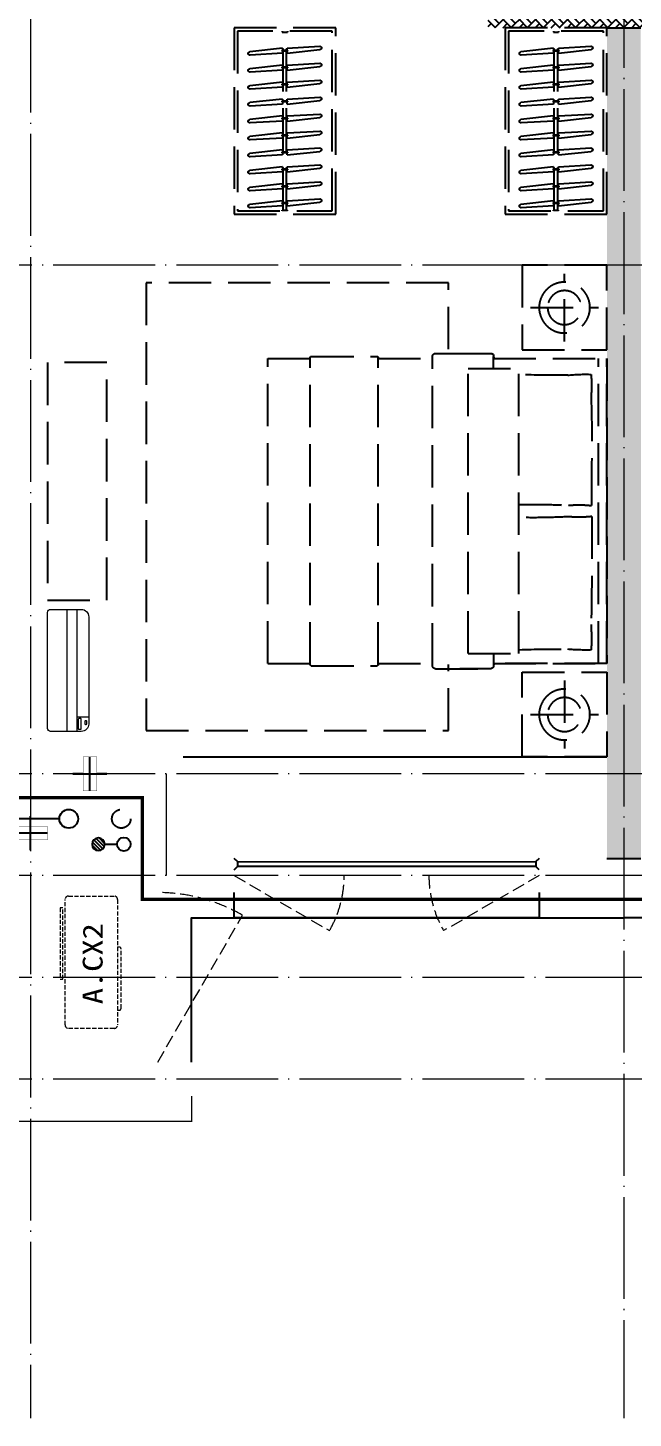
# Model space of a CAD drawing. Extents: x -518115 to 1124316, y -209821 to 1628073.
# Drawn here: x 849400 to 852972, y -178635 to -170435 of the extents above; entities that cross this region are included whole.
import ezdxf

# ---------------------------------------------------------------- set-up
doc = ezdxf.new("R2010")
doc.units = 0
doc.header["$LTSCALE"] = 1000
doc.header["$MEASUREMENT"] = 0
for name, pattern in [('A户型$0$DASH', [0.35, 0.25, -0.1]), ('DASH', [0.35, 0.25, -0.1]), ('DOTE', [2.42, 2, -0.2, 0.02, -0.2])]:
    doc.linetypes.add(name, pattern=pattern)
for name, color, linetype in [('3-栏杆1', 135, 'Continuous'), ('3.5方案汇报，与郭总、侯月琴确定户型_t8$0$2020.03.04 -1安徽标准化洋房户型(UA）_t8_t8$0$看线', 154, 'Continuous'), ('5fur', 250, 'Continuous'), ('EQUIP_地漏', 7, 'Continuous'), ('VPIPE-凝结', 150, 'Continuous'), ('VPIPE-废水', 31, 'Continuous'), ('VPIPE-雨水', 4, 'DASH'), ('保温', 6, 'Continuous'), ('机电标识类', 1, 'Continuous'), ('看线', 251, 'Continuous')]:
    doc.layers.add(name, color=color, linetype=linetype)
for name, color, linetype, lineweight in [('DOTE', 19, 'DOTE', 9), ('WINDOW', 144, 'Continuous', 15), ('平面-空调室内机', 176, 'Continuous', 9), ('平面-空调预留孔', 173, 'Continuous', 15), ('空调', 76, 'Continuous', 13)]:
    doc.layers.add(name, color=color, linetype=linetype, lineweight=lineweight)
doc.styles.add('黑体', font='')
doc.styles.get('黑体').set_extended_font_data('SimHei')
pattern_1 = [(45, (-445516.58, -596748.81), (0, 47.4157523), [100.584, -33.528]), (135, (-445492.87, -596725.102), (3e-15, 47.4157523), [100.584, -33.528])]

# ---------------------------------------------------------------- blocks, each defined once
blk = doc.blocks.new('GDGDGDSDA')
at = {"layer": 'DOTE', "linetype": 'DOTE', "ltscale": 0.3}
for p, q in [((444334.8, 376108.3), (444334.8, 359558.3)), ((440834.8, 367858.3), (440834.8, 359558.3)), ((471334.8, 366358.3), (417334.8, 366358.3)), ((471334.8, 363358.3), (417334.8, 363358.3)), ((441634.8, 363358.3), (441634.8, 362758.3)), ((471334.8, 362758.3), (417334.8, 362758.3)), ((471334.8, 362158.3), (417334.8, 362158.3)), ((471334.8, 361558.3), (417334.8, 361558.3))]:
    blk.add_line(p, q, dxfattribs=at)
blk = doc.blocks.new('FGDGDGRDGRRD')
at = {"layer": '5fur', "linetype": 'A户型$0$DASH'}
for p, q in [((419434.8, 366358.3), (419934.8, 366358.3)), ((419434.8, 365858.3), (419434.8, 366358.3)), ((419684.8, 365908.3), (419684.8, 366308.3)), ((419934.8, 366358.3), (419934.8, 365858.3)), ((420368.9, 365863.3), (420368.9, 366253.6)), ((420368.9, 366253.6), (422152.9, 366253.6)), ((422152.9, 366253.6), (422152.9, 363613.5)), ((419884.8, 366108.3), (419484.8, 366108.3)), ((419934.8, 365858.3), (419434.8, 365858.3)), ((419434.8, 365808.3, 0), (419434.8, 364008.3)), ((419434.8, 364008.3), (419434.8, 365808.3, 0)), ((420103.7, 365808.3, 0), (419434.8, 365808.3)), ((419484.8, 364008.3, 0), (419484.8, 365808.3, 0)), ((420104.6, 365825.9, 0), (420102.2, 365808.3, 0)), ((420103.7, 365748.3, 0), (420103.7, 365820.3, 0)), ((420106.6, 365832, 0), (420104.6, 365825.9, 0)), ((420113.2, 365836.9, 0), (420106.6, 365832, 0)), ((420121.7, 365838.3, 0), (420113.2, 365836.9, 0)), ((420302.6, 365838.3, 0), (420121.7, 365838.3, 0)), ((420445.7, 365838.3, 0), (420121.7, 365838.3, 0)), ((420463.7, 363996.3, 0), (420463.7, 365820.3, 0)), ((420784.8, 365808.3, 0), (420463.7, 365808.3, 0)), ((420784.8, 364002.3, 0), (420784.8, 365814.3, 0)), ((421178.8, 365820.3, 0), (420790.8, 365820.3, 0)), ((421184.8, 364002.3, 0), (421184.8, 365814.3, 0)), ((421434.8, 365808.3, 0), (421184.8, 365808.3, 0)), ((421434.8, 364008.3, 0), (421434.8, 365808.3, 0)), ((419953.7, 364068.3, 0), (419953.7, 365748.3, 0)), ((420253.7, 365748.3, 0), (419953.7, 365748.3, 0)), ((420253.7, 364068.3, 0), (420253.7, 365748.3, 0)), ((422384.8, 364383.5), (422384.8, 365783.5)), ((422384.8, 365783.5), (422734.8, 365783.5)), ((422734.8, 365783.5), (422734.8, 364383.5)), ((422734.8, 364383.5), (422384.8, 364383.5)), ((419434.8, 364008.3), (420102.3, 364008.3, 0)), ((420103.7, 364008.3, 0), (419434.8, 364008.3)), ((420253.7, 364068.3, 0), (419953.7, 364068.3, 0)), ((420102.3, 364008.3, 0), (420103.7, 363989.4, 0)), ((420103.7, 364068.3, 0), (420103.7, 363996.3, 0)), ((420368.9, 363613.5), (420368.9, 364003.3)), ((420784.8, 364008.3, 0), (420463.7, 364008.3, 0)), ((421434.8, 364008.3, 0), (421184.8, 364008.3, 0)), ((419934.8, 363958.3), (419434.8, 363958.3)), ((419434.8, 363958.3), (419434.8, 363458.3)), ((419934.8, 363458.3), (419934.8, 363958.3)), ((420103.7, 363989.4, 0), (420111.3, 363980.7, 0)), ((420111.3, 363980.7, 0), (420121.7, 363978.3, 0)), ((420121.7, 363978.3, 0), (420302.6, 363978.3, 0)), ((420445.7, 363978.3, 0), (420121.7, 363978.3, 0)), ((420302.6, 363978.3, 0), (420302.6, 363978.3, 0)), ((421178.8, 363996.3, 0), (420790.8, 363996.3, 0)), ((419684.8, 363908.3), (419684.8, 363508.3)), ((419884.8, 363708.3), (419484.8, 363708.3)), ((422152.9, 363613.5), (420368.9, 363613.5)), ((419434.8, 363458.3), (419934.8, 363458.3))]:
    blk.add_line(p, q, dxfattribs=at)
for centre, radius in [((419684.8, 366108.3), 150), ((419684.8, 366108.3), 100), ((419684.8, 363708.3), 150), ((419684.8, 363708.3), 100)]:
    blk.add_circle(centre, radius, dxfattribs=at)
for centre, radius, start, end in [((420121.7, 365820.3, 0), 18, 90, 180), ((420445.7, 365820.3, 0), 18, 0, 90), ((420790.8, 365814.3, 0), 6, 90, 180), ((421178.8, 365814.3, 0), 6, 0, 90), ((421458.5, 365647.9, 0), 1932.2, 178.02978, 182.4617), ((419559, 364561.5, 0), 1153.3, 84.6984, 91.56817), ((419747, 371327.9, 0), 5618.6, 269.16935, 272.10874), ((426651.3, 365324.7, 0), 7127.4, 178.02553, 181.06782), ((457242, 365061.5, 0), 37717.1, 179.80183, 180.18357), ((419598.8, 364283, 0), 661.8, 84.57724, 96.39291), ((419867.3, 361236.2, 0), 3711.3, 88.69421, 93.18221), ((442429.1, 364673.3, 0), 22905.3, 179.49277, 181.10137), ((419598.8, 365533.7, 0), 661.8, 263.58024, 275.42276), ((419867.3, 368580.5, 0), 3711.3, 266.81779, 271.30579), ((421458.5, 364155.4, 0), 1932.2, 177.5383, 181.97022), ((419559, 365241.8, 0), 1153.3, 268.43183, 275.3016), ((419747, 358475.5, 0), 5618.6, 87.89126, 90.83065), ((420790.8, 364002.3, 0), 6, 180, 270), ((421178.8, 364002.3, 0), 6, 270, 0), ((420121.7, 363996.3, 0), 18, 180, 270), ((420445.7, 363996.3, 0), 18, 270, 0)]:
    blk.add_arc(centre, radius, start, end, dxfattribs=at)
at = {"linetype": 'A户型$0$DASH'}
for points in [[(420034.8, 366658.6), (419434.8, 366658.6), (419434.8, 367758.3), (420034.8, 367758.3)], [(421634.8, 366658.6), (421034.8, 366658.6), (421034.8, 367758.3), (421634.8, 367758.3)]]:
    blk.add_wipeout(points, dxfattribs=at).dxf.layer = '5fur'
at = {"layer": '5fur', "linetype": 'A户型$0$DASH'}
for p, q in [((419719.6, 367738.3), (419719.6, 367733.3)), ((419724.6, 366683.6), (419724.6, 367733.3)), ((419745.1, 366683.6), (419745.1, 367733.3)), ((419750.1, 367738.3), (419750.1, 367733.3)), ((421319.6, 367738.3), (421319.6, 367733.3)), ((421324.6, 366683.6), (421324.6, 367733.3)), ((421345.1, 366683.6), (421345.1, 367733.3)), ((421350.1, 367738.3), (421350.1, 367733.3)), ((419720.5, 367608.3), (419527.8, 367629.6)), ((419720.5, 367638.3), (419529.4, 367649.5)), ((419717.5, 367621.3), (419717.5, 367625.3)), ((419717.5, 367625.3), (419752.1, 367625.3)), ((419717.5, 367621.3), (419752.1, 367621.3)), ((419720.5, 367625.3), (419720.5, 367638.3)), ((419720.5, 367608.3), (419720.5, 367621.3)), ((419749.1, 367638.3), (419749.1, 367625.3)), ((419749.1, 367638.3), (419941.8, 367617)), ((419749.1, 367621.3), (419749.1, 367608.3)), ((419749.1, 367608.3), (419940.3, 367597.1)), ((419752.1, 367625.3), (419752.1, 367621.3)), ((421320.5, 367608.3), (421127.8, 367629.6)), ((421320.5, 367638.3), (421129.4, 367649.5)), ((421317.5, 367621.3), (421317.5, 367625.3)), ((421317.5, 367625.3), (421352.1, 367625.3)), ((421317.5, 367621.3), (421352.1, 367621.3)), ((421320.5, 367625.3), (421320.5, 367638.3)), ((421320.5, 367608.3), (421320.5, 367621.3)), ((421349.1, 367638.3), (421349.1, 367625.3)), ((421349.1, 367638.3), (421541.8, 367617)), ((421349.1, 367621.3), (421349.1, 367608.3)), ((421349.1, 367608.3), (421540.3, 367597.1)), ((421352.1, 367625.3), (421352.1, 367621.3)), ((419720.5, 367508.3), (419527.8, 367529.6)), ((419720.5, 367538.3), (419529.4, 367549.5)), ((419717.5, 367521.3), (419717.5, 367525.3)), ((419717.5, 367525.3), (419752.1, 367525.3)), ((419720.5, 367525.3), (419720.5, 367538.3)), ((419749.1, 367538.3), (419749.1, 367525.3)), ((419749.1, 367538.3), (419941.8, 367517)), ((419752.1, 367525.3), (419752.1, 367521.3)), ((421320.5, 367508.3), (421127.8, 367529.6)), ((421320.5, 367538.3), (421129.4, 367549.5)), ((421317.5, 367521.3), (421317.5, 367525.3)), ((421317.5, 367525.3), (421352.1, 367525.3)), ((421320.5, 367525.3), (421320.5, 367538.3)), ((421349.1, 367538.3), (421349.1, 367525.3)), ((421349.1, 367538.3), (421541.8, 367517)), ((421352.1, 367525.3), (421352.1, 367521.3)), ((419720.5, 367438.3), (419529.4, 367449.5)), ((419717.5, 367521.3), (419752.1, 367521.3)), ((419720.5, 367508.3), (419720.5, 367521.3)), ((419749.1, 367521.3), (419749.1, 367508.3)), ((419749.1, 367508.3), (419940.3, 367497.1)), ((421320.5, 367438.3), (421129.4, 367449.5)), ((421317.5, 367521.3), (421352.1, 367521.3)), ((421320.5, 367508.3), (421320.5, 367521.3)), ((421349.1, 367521.3), (421349.1, 367508.3)), ((421349.1, 367508.3), (421540.3, 367497.1)), ((419720.5, 367408.3), (419527.8, 367429.6)), ((419717.5, 367421.3), (419717.5, 367425.3)), ((419717.5, 367425.3), (419752.1, 367425.3)), ((419717.5, 367421.3), (419752.1, 367421.3)), ((419720.5, 367425.3), (419720.5, 367438.3)), ((419720.5, 367408.3), (419720.5, 367421.3)), ((419749.1, 367438.3), (419749.1, 367425.3)), ((419749.1, 367438.3), (419941.8, 367417)), ((419749.1, 367421.3), (419749.1, 367408.3)), ((419749.1, 367408.3), (419940.3, 367397.1)), ((419752.1, 367425.3), (419752.1, 367421.3)), ((421320.5, 367408.3), (421127.8, 367429.6)), ((421317.5, 367421.3), (421317.5, 367425.3)), ((421317.5, 367425.3), (421352.1, 367425.3)), ((421317.5, 367421.3), (421352.1, 367421.3)), ((421320.5, 367425.3), (421320.5, 367438.3)), ((421320.5, 367408.3), (421320.5, 367421.3)), ((421349.1, 367438.3), (421349.1, 367425.3)), ((421349.1, 367438.3), (421541.8, 367417)), ((421349.1, 367421.3), (421349.1, 367408.3)), ((421349.1, 367408.3), (421540.3, 367397.1)), ((421352.1, 367425.3), (421352.1, 367421.3)), ((419720.5, 367308.3), (419527.8, 367329.6)), ((419720.5, 367338.3), (419529.4, 367349.5)), ((419717.5, 367321.3), (419717.5, 367325.3)), ((419717.5, 367325.3), (419752.1, 367325.3)), ((419717.5, 367321.3), (419752.1, 367321.3)), ((419720.5, 367325.3), (419720.5, 367338.3)), ((419720.5, 367308.3), (419720.5, 367321.3)), ((419749.1, 367338.3), (419749.1, 367325.3)), ((419749.1, 367338.3), (419941.8, 367317)), ((419749.1, 367321.3), (419749.1, 367308.3)), ((419749.1, 367308.3), (419940.3, 367297.1)), ((419752.1, 367325.3), (419752.1, 367321.3)), ((421320.5, 367308.3), (421127.8, 367329.6)), ((421320.5, 367338.3), (421129.4, 367349.5)), ((421317.5, 367321.3), (421317.5, 367325.3)), ((421317.5, 367325.3), (421352.1, 367325.3)), ((421317.5, 367321.3), (421352.1, 367321.3)), ((421320.5, 367325.3), (421320.5, 367338.3)), ((421320.5, 367308.3), (421320.5, 367321.3)), ((421349.1, 367338.3), (421349.1, 367325.3)), ((421349.1, 367338.3), (421541.8, 367317)), ((421349.1, 367321.3), (421349.1, 367308.3)), ((421349.1, 367308.3), (421540.3, 367297.1)), ((421352.1, 367325.3), (421352.1, 367321.3)), ((419720.5, 367208.3), (419527.8, 367229.6)), ((419720.5, 367238.3), (419529.4, 367249.5)), ((419717.5, 367221.3), (419717.5, 367225.3)), ((419717.5, 367225.3), (419752.1, 367225.3)), ((419717.5, 367221.3), (419752.1, 367221.3)), ((419720.5, 367225.3), (419720.5, 367238.3)), ((419720.5, 367208.3), (419720.5, 367221.3)), ((419749.1, 367238.3), (419749.1, 367225.3)), ((419749.1, 367238.3), (419941.8, 367217)), ((419749.1, 367221.3), (419749.1, 367208.3)), ((419749.1, 367208.3), (419940.3, 367197.1)), ((419752.1, 367225.3), (419752.1, 367221.3)), ((421320.5, 367208.3), (421127.8, 367229.6)), ((421320.5, 367238.3), (421129.4, 367249.5)), ((421317.5, 367221.3), (421317.5, 367225.3)), ((421317.5, 367225.3), (421352.1, 367225.3)), ((421317.5, 367221.3), (421352.1, 367221.3)), ((421320.5, 367225.3), (421320.5, 367238.3)), ((421320.5, 367208.3), (421320.5, 367221.3)), ((421349.1, 367238.3), (421349.1, 367225.3)), ((421349.1, 367238.3), (421541.8, 367217)), ((421349.1, 367221.3), (421349.1, 367208.3)), ((421349.1, 367208.3), (421540.3, 367197.1)), ((421352.1, 367225.3), (421352.1, 367221.3)), ((419720.5, 367108.3), (419527.8, 367129.6)), ((419720.5, 367138.3), (419529.4, 367149.5)), ((419717.5, 367121.3), (419717.5, 367125.3)), ((419717.5, 367125.3), (419752.1, 367125.3)), ((419717.5, 367121.3), (419752.1, 367121.3)), ((419720.5, 367125.3), (419720.5, 367138.3)), ((419720.5, 367108.3), (419720.5, 367121.3)), ((419749.1, 367138.3), (419749.1, 367125.3)), ((419749.1, 367138.3), (419941.8, 367117)), ((419749.1, 367121.3), (419749.1, 367108.3)), ((419752.1, 367125.3), (419752.1, 367121.3)), ((421320.5, 367108.3), (421127.8, 367129.6)), ((421320.5, 367138.3), (421129.4, 367149.5)), ((421317.5, 367121.3), (421317.5, 367125.3)), ((421317.5, 367125.3), (421352.1, 367125.3)), ((421317.5, 367121.3), (421352.1, 367121.3)), ((421320.5, 367125.3), (421320.5, 367138.3)), ((421320.5, 367108.3), (421320.5, 367121.3)), ((421349.1, 367138.3), (421349.1, 367125.3)), ((421349.1, 367138.3), (421541.8, 367117)), ((421349.1, 367121.3), (421349.1, 367108.3)), ((421352.1, 367125.3), (421352.1, 367121.3)), ((419720.5, 367038.3), (419529.4, 367049.5)), ((419720.5, 367025.3), (419720.5, 367038.3)), ((419749.1, 367108.3), (419940.3, 367097.1)), ((419749.1, 367038.3), (419749.1, 367025.3)), ((419749.1, 367038.3), (419941.8, 367017)), ((421320.5, 367038.3), (421129.4, 367049.5)), ((421320.5, 367025.3), (421320.5, 367038.3)), ((421349.1, 367108.3), (421540.3, 367097.1)), ((421349.1, 367038.3), (421349.1, 367025.3)), ((421349.1, 367038.3), (421541.8, 367017)), ((419720.5, 367008.3), (419527.8, 367029.6)), ((419717.5, 367021.3), (419717.5, 367025.3)), ((419717.5, 367025.3), (419752.1, 367025.3)), ((419717.5, 367021.3), (419752.1, 367021.3)), ((419720.5, 367008.3), (419720.5, 367021.3)), ((419749.1, 367021.3), (419749.1, 367008.3)), ((419749.1, 367008.3), (419940.3, 366997.1)), ((419752.1, 367025.3), (419752.1, 367021.3)), ((421320.5, 367008.3), (421127.8, 367029.6)), ((421317.5, 367021.3), (421317.5, 367025.3)), ((421317.5, 367025.3), (421352.1, 367025.3)), ((421317.5, 367021.3), (421352.1, 367021.3)), ((421320.5, 367008.3), (421320.5, 367021.3)), ((421349.1, 367021.3), (421349.1, 367008.3)), ((421349.1, 367008.3), (421540.3, 366997.1)), ((421352.1, 367025.3), (421352.1, 367021.3)), ((419720.5, 366908.3), (419527.8, 366929.6)), ((419720.5, 366938.3), (419529.4, 366949.5)), ((419717.5, 366921.3), (419717.5, 366925.3)), ((419717.5, 366925.3), (419752.1, 366925.3)), ((419717.5, 366921.3), (419752.1, 366921.3)), ((419720.5, 366925.3), (419720.5, 366938.3)), ((419720.5, 366908.3), (419720.5, 366921.3)), ((419749.1, 366938.3), (419749.1, 366925.3)), ((419749.1, 366938.3), (419941.8, 366917)), ((419749.1, 366921.3), (419749.1, 366908.3)), ((419749.1, 366908.3), (419940.3, 366897.1)), ((419752.1, 366925.3), (419752.1, 366921.3)), ((421320.5, 366908.3), (421127.8, 366929.6)), ((421320.5, 366938.3), (421129.4, 366949.5)), ((421317.5, 366921.3), (421317.5, 366925.3)), ((421317.5, 366925.3), (421352.1, 366925.3)), ((421317.5, 366921.3), (421352.1, 366921.3)), ((421320.5, 366925.3), (421320.5, 366938.3)), ((421320.5, 366908.3), (421320.5, 366921.3)), ((421349.1, 366938.3), (421349.1, 366925.3)), ((421349.1, 366938.3), (421541.8, 366917)), ((421349.1, 366921.3), (421349.1, 366908.3)), ((421349.1, 366908.3), (421540.3, 366897.1)), ((421352.1, 366925.3), (421352.1, 366921.3)), ((419720.5, 366808.3), (419527.8, 366829.6)), ((419720.5, 366838.3), (419529.4, 366849.5)), ((419717.5, 366821.3), (419717.5, 366825.3)), ((419717.5, 366825.3), (419752.1, 366825.3)), ((419717.5, 366821.3), (419752.1, 366821.3)), ((419720.5, 366825.3), (419720.5, 366838.3)), ((419720.5, 366808.3), (419720.5, 366821.3)), ((419749.1, 366838.3), (419749.1, 366825.3)), ((419749.1, 366838.3), (419941.8, 366817)), ((419749.1, 366821.3), (419749.1, 366808.3)), ((419749.1, 366808.3), (419940.3, 366797.1)), ((419752.1, 366825.3), (419752.1, 366821.3)), ((421320.5, 366808.3), (421127.8, 366829.6)), ((421320.5, 366838.3), (421129.4, 366849.5)), ((421317.5, 366821.3), (421317.5, 366825.3)), ((421317.5, 366825.3), (421352.1, 366825.3)), ((421317.5, 366821.3), (421352.1, 366821.3)), ((421320.5, 366825.3), (421320.5, 366838.3)), ((421320.5, 366808.3), (421320.5, 366821.3)), ((421349.1, 366838.3), (421349.1, 366825.3)), ((421349.1, 366838.3), (421541.8, 366817)), ((421349.1, 366821.3), (421349.1, 366808.3)), ((421349.1, 366808.3), (421540.3, 366797.1)), ((421352.1, 366825.3), (421352.1, 366821.3)), ((419720.5, 366708.3), (419527.8, 366729.6)), ((419720.5, 366738.3), (419529.4, 366749.5)), ((419717.5, 366721.3), (419717.5, 366725.3)), ((419717.5, 366725.3), (419752.1, 366725.3)), ((419717.5, 366721.3), (419752.1, 366721.3)), ((419720.5, 366725.3), (419720.5, 366738.3)), ((419720.5, 366708.3), (419720.5, 366721.3)), ((419749.1, 366738.3), (419749.1, 366725.3)), ((419749.1, 366738.3), (419941.8, 366717)), ((419749.1, 366721.3), (419749.1, 366708.3)), ((419749.1, 366708.3), (419940.3, 366697.1)), ((419752.1, 366725.3), (419752.1, 366721.3)), ((421320.5, 366708.3), (421127.8, 366729.6)), ((421320.5, 366738.3), (421129.4, 366749.5)), ((421317.5, 366721.3), (421317.5, 366725.3)), ((421317.5, 366725.3), (421352.1, 366725.3)), ((421317.5, 366721.3), (421352.1, 366721.3)), ((421320.5, 366725.3), (421320.5, 366738.3)), ((421320.5, 366708.3), (421320.5, 366721.3)), ((421349.1, 366738.3), (421349.1, 366725.3)), ((421349.1, 366738.3), (421541.8, 366717)), ((421349.1, 366721.3), (421349.1, 366708.3)), ((421349.1, 366708.3), (421540.3, 366697.1)), ((421352.1, 366725.3), (421352.1, 366721.3)), ((419719.6, 366678.6), (419719.6, 366683.6)), ((419750.1, 366678.6), (419750.1, 366683.6)), ((421319.6, 366678.6), (421319.6, 366683.6)), ((421350.1, 366678.6), (421350.1, 366683.6))]:
    blk.add_line(p, q, dxfattribs=at)
for points in [[(419434.8, 366658.6), (419434.8, 367758.3), (420034.8, 367758.3), (420034.8, 366658.6)], [(419454.8, 366678.6), (419454.8, 367738.3), (420014.8, 367738.3), (420014.8, 366678.6)], [(421034.8, 366658.6), (421034.8, 367758.3), (421634.8, 367758.3), (421634.8, 366658.6)], [(421054.8, 366678.6), (421054.8, 367738.3), (421614.8, 367738.3), (421614.8, 366678.6)]]:
    blk.add_lwpolyline(points, close=True, dxfattribs=at)
for points in [[(419750.1, 367733.3), (419719.6, 367733.3)], [(421350.1, 367733.3), (421319.6, 367733.3)], [(419750.1, 366683.6), (419719.6, 366683.6)], [(421350.1, 366683.6), (421319.6, 366683.6)]]:
    blk.add_lwpolyline(points, dxfattribs=at)
for centre, start, end in [((419528.8, 367639.5), 86.96059, 264.28941), ((419940.8, 367607), 266.96059, 84.28941), ((421128.8, 367639.5), 86.96059, 264.28941), ((421540.8, 367607), 266.96059, 84.28941), ((419528.8, 367539.5), 86.96059, 264.28941), ((421128.8, 367539.5), 86.96059, 264.28941), ((419528.8, 367439.5), 86.96059, 264.28941), ((419940.8, 367507), 266.96059, 84.28941), ((421128.8, 367439.5), 86.96059, 264.28941), ((421540.8, 367507), 266.96059, 84.28941), ((419940.8, 367407), 266.96059, 84.28941), ((421540.8, 367407), 266.96059, 84.28941), ((419528.8, 367339.5), 86.96059, 264.28941), ((419940.8, 367307), 266.96059, 84.28941), ((421128.8, 367339.5), 86.96059, 264.28941), ((421540.8, 367307), 266.96059, 84.28941), ((419528.8, 367239.5), 86.96059, 264.28941), ((419940.8, 367207), 266.96059, 84.28941), ((421128.8, 367239.5), 86.96059, 264.28941), ((421540.8, 367207), 266.96059, 84.28941), ((419528.8, 367139.5), 86.96059, 264.28941), ((419940.8, 367107), 266.96059, 84.28941), ((421128.8, 367139.5), 86.96059, 264.28941), ((421540.8, 367107), 266.96059, 84.28941), ((419528.8, 367039.5), 86.96059, 264.28941), ((421128.8, 367039.5), 86.96059, 264.28941), ((419940.8, 367007), 266.96059, 84.28941), ((421540.8, 367007), 266.96059, 84.28941), ((419528.8, 366939.5), 86.96059, 264.28941), ((419940.8, 366907), 266.96059, 84.28941), ((421128.8, 366939.5), 86.96059, 264.28941), ((421540.8, 366907), 266.96059, 84.28941), ((419528.8, 366839.5), 86.96059, 264.28941), ((419940.8, 366807), 266.96059, 84.28941), ((421128.8, 366839.5), 86.96059, 264.28941), ((421540.8, 366807), 266.96059, 84.28941), ((419528.8, 366739.5), 86.96059, 264.28941), ((419940.8, 366707), 266.96059, 84.28941), ((421128.8, 366739.5), 86.96059, 264.28941), ((421540.8, 366707), 266.96059, 84.28941)]:
    blk.add_arc(centre, 10, start, end, dxfattribs=at)
blk = doc.blocks.new('dongkong')
blk.add_wipeout([(-603756, 210771), (-603756, 210570.8), (-603836, 210570.8), (-603836, 210771)])
at = {"layer": '机电标识类', "color": 250, "linetype": 'DASH', "ltscale": 400}
for p, q in [((-603796, 210771), (-603796, 210570.8)), ((-603896, 210670.7), (-603696, 210670.7))]:
    blk.add_line(p, q, dxfattribs=at)
at = {"layer": '空调', "color": 6, "linetype": 'DASH', "const_width": 2}
blk.add_lwpolyline([(-603756, 210771), (-603756, 210570.8), (-603836, 210570.8), (-603836, 210771)], close=True, dxfattribs=at)
blk = doc.blocks.new('A$C001338C2')
for p, q in [((0, 249), (0, 22)), ((845, 304), (55, 304)), ((109, 215), (109, 304)), ((900, 22), (900, 249)), ((22, 0), (878, 0))]:
    blk.add_line(p, q)
at = {"lineweight": 5}
for p, q in [((900, 215), (0, 215)), ((900, 143), (0, 143))]:
    blk.add_line(p, q, dxfattribs=at)
for points in [[(89, 226), (22, 226, -0.414214), (17, 232), (17, 243, -0.414214), (22, 249), (89, 249, -0.414214), (95, 243), (95, 232, -0.414214)], [(73, 275), (57, 275, -0.414214), (51, 281), (51, 283, -0.414214), (57, 289), (73, 289, -0.414214), (79, 283), (79, 281, -0.414214)]]:
    blk.add_lwpolyline(points, format="xyb", close=True)
for centre, radius, start, end in [((55, 249), 55, 90, 180), ((845, 249), 55, 360, 90), ((22, 22), 22, 180, 270), ((878, 22), 22, 270, 360)]:
    blk.add_arc(centre, radius, start, end)
blk = doc.blocks.new('$TwtSys$00000141')
at = {"color": 1}
for p, q in [((-47, 4), (-5, 46)), ((-47, 4), (-5, 46)), ((-44, -18), (18, 44)), ((-44, -18), (18, 44)), ((-33, -33), (33, 33)), ((-33, -33), (33, 33)), ((-16, -44), (44, 16)), ((-16, -44), (44, 16)), ((6, -46), (46, -6)), ((6, -46), (46, -6))]:
    blk.add_line(p, q, dxfattribs=at)
blk.add_circle((0, 0), 47, dxfattribs=at)
blk.add_circle((0, 0), 47, dxfattribs=at)
blk = doc.blocks.new('A$C718F517F')
at = {"layer": '保温', "linetype": 'ByBlock', "ltscale": 10}
h = blk.add_hatch(dxfattribs=at)
h.set_pattern_fill('AR-HBONE', color=251, scale=55)
h.set_pattern_definition(pattern_1)
edge = h.paths.add_edge_path()
edge.add_line((200, 5100), (200.1, 7700))
edge.add_line((200.1, 7700), (0.1, 7700))
edge.add_line((0.1, 7700), (0, 5100))
edge.add_line((0, 5100), (200, 5100))
h = blk.add_hatch(dxfattribs=at)
h.set_pattern_fill('AR-HBONE', color=251, scale=55)
h.set_pattern_definition(pattern_1)
edge = h.paths.add_edge_path()
edge.add_line((900, 4900), (900, 5100))
edge.add_line((900, 5100), (-700, 5100))
edge.add_line((-700, 5100), (-700, 4900))
edge.add_line((-700, 4900), (900, 4900))
at = {"layer": '保温', "linetype": 'Continuous', "ltscale": 10}
h = blk.add_hatch(dxfattribs=at)
h.set_pattern_fill('HEX', color=251, scale=10, angle=90, style=0)
h.set_pattern_definition([(90, (-503782.47, -516048.461), (-16.49778, 1e-15), [9.525, -19.05]), (210, (-503782.47, -516048.461), (8.24889, -14.2874966), [9.525, -19.05]), (150, (-503782.47, -516038.936), (-8.24889, -14.2874966), [9.525, -19.05])])
h.paths.add_polyline_path([(0.1, 0), (200.1, 0), (200, 4900), (0, 4900)])
at = {"layer": '保温', "color": 251, "linetype": 'ByBlock', "ltscale": 10}
for p, q in [((0, 7700), (200, 7700)), ((0, 4900), (200, 4900)), ((0, 0), (200, 0))]:
    blk.add_line(p, q, dxfattribs=at)
blk = doc.blocks.new('ferre')
at = {"layer": '平面-空调预留孔', "linetype": 'DASH', "ltscale": 0.1}
for p, q in [((93392.7, 115403.5), (93392.7, 115393.5)), ((93402.7, 115383.5), (93755.6, 115383.5)), ((93765.6, 115393.5), (93765.6, 115403.5))]:
    blk.add_line(p, q, dxfattribs=at)
blk.add_lwpolyline([(94045.9, 115403.5), (93305.9, 115403.5, -0.414214), (93285.9, 115423.5), (93285.9, 115693.5, -0.414214), (93305.9, 115713.5), (94045.9, 115713.5, -0.414214), (94065.9, 115693.5), (94065.9, 115423.5, -0.414214)], format="xyb", close=True, dxfattribs=at)
blk.add_lwpolyline([(93996.7, 115742.6), (93576.8, 115742.6), (93576.8, 115727.5), (93996.7, 115727.5)], close=True, dxfattribs=at)
for centre, start, end in [((93402.7, 115393.5), 180, 270), ((93755.6, 115393.5), 270, 0)]:
    blk.add_arc(centre, 10, start, end, dxfattribs=at)
at = {"layer": '平面-空调预留孔', "color": 251, "linetype": 'DASH', "ltscale": 0.1, "true_color": 0x636466, "style": '黑体', "width": 1.2}
blk.add_text('A.CX2', height=117.05, dxfattribs=at).set_placement((93428.3, 115492.1))
blk = doc.blocks.new('fergve')
at = {"layer": '平面-空调预留孔', "linetype": 'DASH', "ltscale": 0.1}
blk.add_blockref('ferre', (25670, -60415.8), dxfattribs=at)
blk = doc.blocks.new('GDGDRGDGDRGDR')
at = {"layer": '平面-空调室内机', "ltscale": 0.3, "xscale": -1, "rotation": 270}
blk.add_blockref('dongkong', (231445.9, 1046278.1), dxfattribs=at)
at = {"layer": '平面-空调预留孔', "rotation": 90}
blk.add_blockref('fergve', (497617.7, 322375.3), dxfattribs=at)

msp = doc.modelspace()

# ---------------------------------------------------------------- linework, layer by layer
at = {"color": 30, "const_width": 8}
msp.add_lwpolyline([(850366.6, -176734.8), (850366.6, -176884.8), (849216.6, -176884.8), (849216.6, -176734.8)], dxfattribs=at)
at = {"layer": '3-栏杆1', "color": 5}
for p, q in [((850636.8, -175352.6), (850616.6, -175334.8)), ((850616.6, -175334.8), (850636.8, -175352.6)), ((850636.8, -175381.9), (850616.6, -175401.7)), ((850616.6, -175401.7), (850636.8, -175381.9)), ((850636.8, -175352.7), (852396.3, -175352.6)), ((850636.8, -175352.6), (850636.8, -175381.9)), ((852396.3, -175381.9), (850636.8, -175381.9)), ((852396.3, -175352.6), (852416.6, -175334.8)), ((852416.6, -175334.8), (852396.3, -175352.6)), ((852396.3, -175352.6), (852396.3, -175381.9)), ((852416.6, -175401.7), (852396.3, -175381.9))]:
    msp.add_line(p, q, dxfattribs=at)
at = {"layer": 'VPIPE-凝结', "ltscale": 0.1}
msp.add_line((849586.6, -175099.8), (849246.6, -175099.8), dxfattribs=at)
msp.add_lwpolyline([(849854.2, -175249.8), (849926.6, -175249.8)], dxfattribs=at)
at = {"layer": 'VPIPE-凝结'}
msp.add_circle((849966.6, -175249.8), 40, dxfattribs=at)
at = {"layer": 'VPIPE-废水'}
msp.add_circle((849641.6, -175099.8), 55, dxfattribs=at)
at = {"layer": 'VPIPE-雨水'}
msp.add_circle((849951.6, -175099.8), 55, dxfattribs=at)
at = {"layer": 'WINDOW', "color": 250, "linetype": 'DASH', "ltscale": 0.3}
for points in [[(850616.6, -175434.8), (851179.7, -175759.4, 0.131485), (851266.6, -175434.8)], [(852416.6, -175434.8), (851853.4, -175759.4, -0.131485), (851766.6, -175434.8)], [(850166.6, -176534.8), (850666.6, -175668.8, 0.131652), (850166.6, -175534.8)]]:
    msp.add_lwpolyline(points, format="xyb", dxfattribs=at)
at = {"layer": '看线', "color": 202, "ltscale": 0.5}
for points in [[(852416.6, -175534.8), (852416.6, -175684.8), (850616.6, -175684.8), (850616.6, -175534.8)], [(850366.6, -176534.8), (850366.6, -175684.8), (852916.6, -175684.8)], [(855466.6, -176534.8), (855466.6, -175684.8), (852916.6, -175684.8)]]:
    msp.add_lwpolyline(points, dxfattribs=at)

# ---------------------------------------------------------------- block references
msp.add_blockref('GDGDGDSDA', (408581.8, -538193.1))
at = {"layer": 'EQUIP_地漏', "xscale": 0.8, "yscale": -0.8, "zscale": 0.8, "rotation": 180}
msp.add_blockref('$TwtSys$00000141', (849816.6, -175249.8), dxfattribs=at)

# ---------------------------------------------------------------- next in the draw order: block references
at = {"xscale": -1}
msp.add_blockref('FGDGDGRDGRRD', (1272251.4, -538193.1), dxfattribs=at)

# ---------------------------------------------------------------- next in the draw order: linework, layer by layer
at = {"layer": '3.5方案汇报，与郭总、侯月琴确定户型_t8$0$2020.03.04 -1安徽标准化洋房户型(UA）_t8_t8$0$看线', "ltscale": 10}
msp.add_line((850316.6, -174734.8), (852816.6, -174734.8), dxfattribs=at)

# ---------------------------------------------------------------- next in the draw order: block references
msp.add_blockref('A$C718F517F', (852816.6, -175334.8))
at = {"layer": '平面-空调室内机', "ltscale": 0.3, "rotation": 180}
msp.add_blockref('dongkong', (245970.6, 35836), dxfattribs=at)
at = {"layer": '平面-空调预留孔', "xscale": -0.800000000046565, "yscale": 0.800000000046565, "zscale": 0.800000000046565, "rotation": 269.9999997665698}
msp.add_blockref('A$C001338C2', (849516.7, -174584.8), dxfattribs=at)

# ---------------------------------------------------------------- next in the draw order: block references
at = {"layer": '平面-空调室内机', "ltscale": 0.3, "xscale": -1, "rotation": 180}
msp.add_blockref('dongkong', (1453562.7, 35836), dxfattribs=at)

# ---------------------------------------------------------------- next in the draw order: block references
msp.add_blockref('GDGDRGDGDRGDR', (407300, -617666.9))

# ---------------------------------------------------------------- next in the draw order: linework, layer by layer
at = {"color": 5, "linetype": 'DASH', "ltscale": 0.8, "const_width": 20}
for points in [[(837826.6, -176774.8), (843007.7, -176774.8), (843006.7, -176174.8), (843756.6, -176174.8), (843756.6, -174974.8), (850076.6, -174974.8), (850076.6, -175574.8), (852916.6, -175574.8)], [(852916.6, -175574.8), (855756.6, -175574.8), (855756.6, -174974.8), (862076.6, -174974.8), (862076.6, -176174.8), (862826.6, -176174.8), (862825.6, -176774.8), (868006.6, -176774.8), (868006.6, -176174.8), (868756.6, -176174.8)]]:
    msp.add_lwpolyline(points, dxfattribs=at)

doc.saveas('drawing.dxf')
